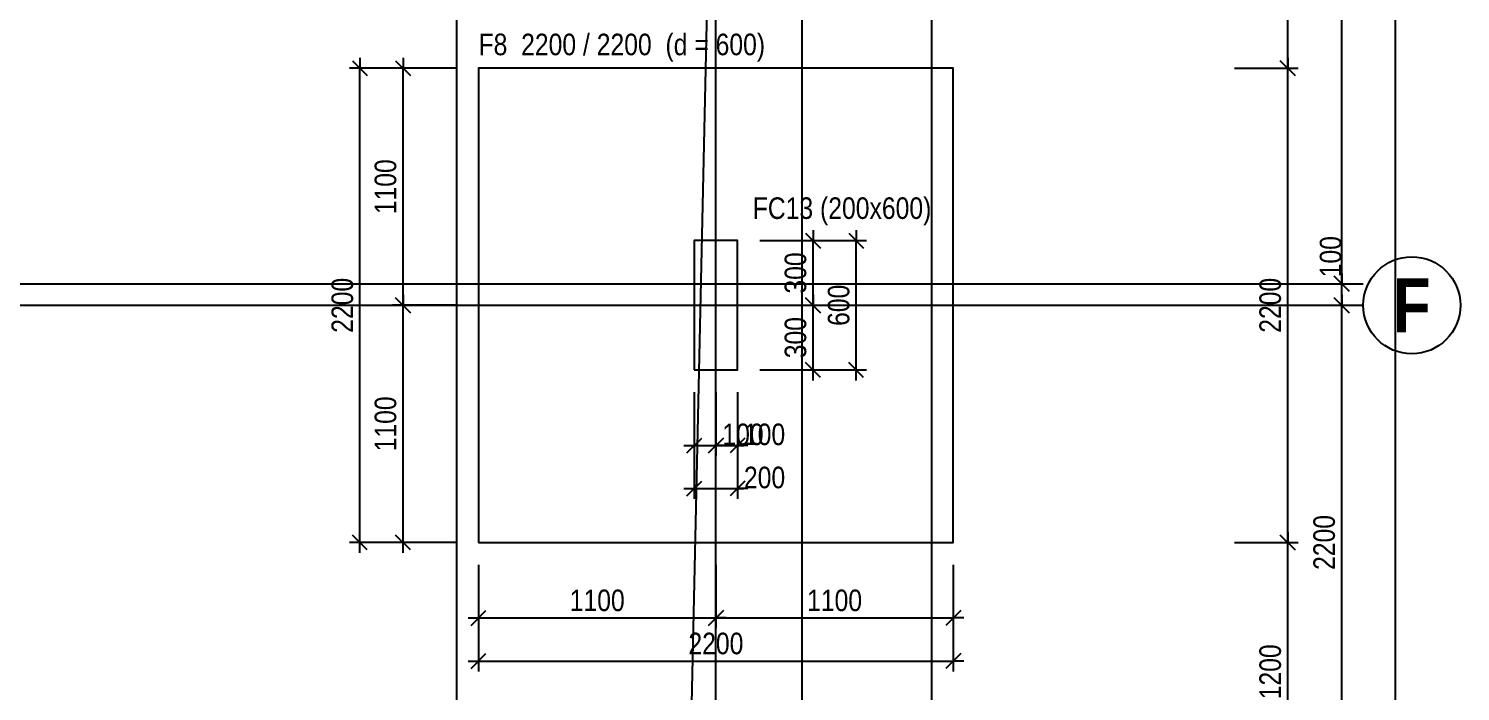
# Model space of a CAD drawing. Extents: x 0 to 206258, y -403073 to 0.
# Drawn here: x 26699 to 33334, y -28483 to -25409 of the extents above; entities that cross this region are included whole.
import ezdxf
from ezdxf.enums import TextEntityAlignment as Align
from ezdxf.lldxf.tags import DXFTag

# ---------------------------------------------------------------- set-up
doc = ezdxf.new("R2010")
doc.units = 0
doc.header["$LTSCALE"] = 1000
for name, color, linetype in [('Axis Circle(Dir 1)', 150, 'Continuous'), ('Axis Label(Dir 1)', 7, 'Continuous'), ('Axis Line(Dir 1)', 8, 'CENTER2'), ('Axis Line(Dir 2)', 150, 'CENTER2'), ('Column Line', 7, 'Continuous'), ('Dimension Line', 5, 'Continuous'), ('Footing Line', 6, 'Continuous')]:
    doc.layers.add(name, color=color, linetype=linetype)
for name, color, linetype, true_color in [('Column Label', 159, 'Continuous', 0x35424f), ('Footing Label', 94, 'Continuous', 0x008100), ('Ghost Axis Line', 254, 'Continuous', 0xbebebe)]:
    doc.layers.add(name, color=color, linetype=linetype, true_color=true_color)
doc.styles.add('Axis Label(Dir 1)', font='ARIALNB.TTF', dxfattribs={"height": 250})
doc.styles.add('Column Label', font='ARIALN.TTF', dxfattribs={"height": 100})
doc.styles.add('Dimension Text', font='ARIALN.TTF', dxfattribs={"height": 100})
doc.styles.add('Footing Label', font='ARIALN.TTF', dxfattribs={"height": 100})
tags = doc.linetypes.add('CENTER2', pattern=[1.125, 0.75, -0.125, 0.125, -0.125]).pattern_tags.tags
tags[10:11] = [DXFTag(74, 4), DXFTag(75, 0), DXFTag(340, '0'), DXFTag(46, 0.0), DXFTag(50, 0.0), DXFTag(44, 0.0), DXFTag(45, 0.0)]
tags[8:9] = [DXFTag(74, 4), DXFTag(75, 0), DXFTag(340, '0'), DXFTag(46, 0.0), DXFTag(50, 0.0), DXFTag(44, 0.0), DXFTag(45, 0.0)]
tags[6:7] = [DXFTag(74, 4), DXFTag(75, 0), DXFTag(340, '0'), DXFTag(46, 0.0), DXFTag(50, 0.0), DXFTag(44, 0.0), DXFTag(45, 0.0)]
tags[4:5] = [DXFTag(74, 4), DXFTag(75, 0), DXFTag(340, '0'), DXFTag(46, 0.0), DXFTag(50, 0.0), DXFTag(44, 0.0), DXFTag(45, 0.0)]
doc.dimstyles.get("Standard").update_dxf_attribs({"dimtxt": 100, "dimasz": 30, "dimexe": 48.3, "dimexo": 103.5, "dimgap": 30, "dimtad": 1, "dimtoh": 1, "dimdec": 1, "dimdsep": 46, "dimtxsty": 'Dimension Text', "dimblk": 'PCDIM_TICK', "dimcen": 0.09, "dimclrd": 5, "dimclre": 5, "dimclrt": 5, "dimadec": 1, "dimazin": 0, "dimtp": 1, "dimtm": 1, "dimtfac": 1, "dimtdec": 4, "dimtofl": 0, "dimtmove": 0, "dimatfit": 3, "dimfxl": 1, "dimtolj": 1, "dimtzin": 0, "dimarcsym": 0})

# ---------------------------------------------------------------- blocks, each defined once
blk = doc.blocks.new('PCDIM_TICK')
at = {"layer": 'Dimension Line', "color": 0, "transparency": 33554687}
for p, q in [((1.15, 1.15), (-1.15, -1.15)), ((1.61, 0), (0, 0))]:
    blk.add_line(p, q, dxfattribs=at)
blk = doc.blocks.new('*U62')
at = {"layer": 'Dimension Line', "color": 5, "true_color": 0x0000ff, "transparency": 16777216}
for p, q in [((29784.3, -27095.7), (29784.3, -27390.5)), ((29884.3, -27095.7), (29884.3, -27390.5)), ((29784.3, -27342.2), (29884.3, -27342.2)), ((29884.3, -27342.2), (29914.3, -27342.2))]:
    blk.add_line(p, q, dxfattribs=at)
at = {"layer": 'Dimension Line', "color": 5, "true_color": 0x0000ff, "transparency": 16777216, "xscale": 30, "yscale": 30, "rotation": 180.0000000000004}
blk.add_blockref('PCDIM_TICK', (29784.3, -27342.2), dxfattribs=at)
at = {"layer": 'Dimension Line', "color": 5, "true_color": 0x0000ff, "transparency": 16777216, "xscale": 30, "yscale": 30}
blk.add_blockref('PCDIM_TICK', (29884.3, -27342.2), dxfattribs=at)
at = {"layer": 'Dimension Line', "color": 5, "true_color": 0x0000ff, "transparency": 16777216, "insert": (29914.3, -27342.2), "char_height": 100, "width": 173.928, "attachment_point": 7, "style": 'Dimension Text'}
blk.add_mtext('100', dxfattribs=at)
blk = doc.blocks.new('*U63')
at = {"layer": 'Dimension Line', "color": 5, "true_color": 0x0000ff, "transparency": 16777216}
for p, q in [((29884.3, -27095.7), (29884.3, -27390.5)), ((29984.3, -27095.7), (29984.3, -27390.5)), ((29884.3, -27342.2), (29984.3, -27342.2)), ((29984.3, -27342.2), (30014.3, -27342.2))]:
    blk.add_line(p, q, dxfattribs=at)
at = {"layer": 'Dimension Line', "color": 5, "true_color": 0x0000ff, "transparency": 16777216, "xscale": 30, "yscale": 30, "rotation": 180.0000000000004}
blk.add_blockref('PCDIM_TICK', (29884.3, -27342.2), dxfattribs=at)
at = {"layer": 'Dimension Line', "color": 5, "true_color": 0x0000ff, "transparency": 16777216, "xscale": 30, "yscale": 30}
blk.add_blockref('PCDIM_TICK', (29984.3, -27342.2), dxfattribs=at)
at = {"layer": 'Dimension Line', "color": 5, "true_color": 0x0000ff, "transparency": 16777216, "insert": (30014.3, -27342.2), "char_height": 100, "width": 173.928, "attachment_point": 7, "style": 'Dimension Text'}
blk.add_mtext('100', dxfattribs=at)
blk = doc.blocks.new('*U64')
at = {"layer": 'Dimension Line', "color": 5, "true_color": 0x0000ff, "transparency": 16777216}
for p, q in [((29784.3, -27095.7), (29784.3, -27590.5)), ((29984.3, -27095.7), (29984.3, -27590.5)), ((29784.3, -27542.2), (29984.3, -27542.2)), ((29984.3, -27542.2), (30014.3, -27542.2))]:
    blk.add_line(p, q, dxfattribs=at)
at = {"layer": 'Dimension Line', "color": 5, "true_color": 0x0000ff, "transparency": 16777216, "xscale": 30, "yscale": 30, "rotation": 180.0000000000004}
blk.add_blockref('PCDIM_TICK', (29784.3, -27542.2), dxfattribs=at)
at = {"layer": 'Dimension Line', "color": 5, "true_color": 0x0000ff, "transparency": 16777216, "xscale": 30, "yscale": 30}
blk.add_blockref('PCDIM_TICK', (29984.3, -27542.2), dxfattribs=at)
at = {"layer": 'Dimension Line', "color": 5, "true_color": 0x0000ff, "transparency": 16777216, "insert": (30014.3, -27542.2), "char_height": 100, "width": 182.775, "attachment_point": 7, "style": 'Dimension Text'}
blk.add_mtext('200', dxfattribs=at)
blk = doc.blocks.new('*U65')
at = {"layer": 'Dimension Line', "color": 5, "true_color": 0x0000ff, "transparency": 16777216}
for p, q in [((30087.8, -26692.2), (30382.6, -26692.2)), ((30334.3, -26992.2), (30334.3, -26692.2)), ((30087.8, -26992.2), (30382.6, -26992.2))]:
    blk.add_line(p, q, dxfattribs=at)
at = {"layer": 'Dimension Line', "color": 5, "true_color": 0x0000ff, "transparency": 16777216, "xscale": 30, "yscale": 30}
for p, rotation in [((30334.3, -26692.2), 89.99999999999447), ((30334.3, -26992.2), 269.9999999999834)]:
    blk.add_blockref('PCDIM_TICK', p, dxfattribs=dict(at, rotation=rotation))
at = {"layer": 'Dimension Line', "color": 5, "true_color": 0x0000ff, "transparency": 16777216, "insert": (30304.3, -26842.2), "char_height": 100, "width": 181.501, "attachment_point": 8, "rotation": 90, "style": 'Dimension Text'}
blk.add_mtext('300', dxfattribs=at)
blk = doc.blocks.new('*U66')
at = {"layer": 'Dimension Line', "color": 5, "true_color": 0x0000ff, "transparency": 16777216}
for p, q in [((30087.8, -26392.2), (30382.6, -26392.2)), ((30334.3, -26692.2), (30334.3, -26392.2)), ((30087.8, -26692.2), (30382.6, -26692.2))]:
    blk.add_line(p, q, dxfattribs=at)
at = {"layer": 'Dimension Line', "color": 5, "true_color": 0x0000ff, "transparency": 16777216, "xscale": 30, "yscale": 30}
for p, rotation in [((30334.3, -26392.2), 89.99999999999447), ((30334.3, -26692.2), 269.9999999999834)]:
    blk.add_blockref('PCDIM_TICK', p, dxfattribs=dict(at, rotation=rotation))
at = {"layer": 'Dimension Line', "color": 5, "true_color": 0x0000ff, "transparency": 16777216, "insert": (30304.3, -26542.2), "char_height": 100, "width": 181.501, "attachment_point": 8, "rotation": 90, "style": 'Dimension Text'}
blk.add_mtext('300', dxfattribs=at)
blk = doc.blocks.new('*U67')
at = {"layer": 'Dimension Line', "color": 5, "true_color": 0x0000ff, "transparency": 16777216}
for p, q in [((30087.8, -26392.2), (30582.6, -26392.2)), ((30534.3, -26992.2), (30534.3, -26392.2)), ((30087.8, -26992.2), (30582.6, -26992.2))]:
    blk.add_line(p, q, dxfattribs=at)
at = {"layer": 'Dimension Line', "color": 5, "true_color": 0x0000ff, "transparency": 16777216, "xscale": 30, "yscale": 30}
for p, rotation in [((30534.3, -26392.2), 89.99999999999447), ((30534.3, -26992.2), 269.9999999999834)]:
    blk.add_blockref('PCDIM_TICK', p, dxfattribs=dict(at, rotation=rotation))
at = {"layer": 'Dimension Line', "color": 5, "true_color": 0x0000ff, "transparency": 16777216, "insert": (30504.3, -26692.2), "char_height": 100, "width": 181.97, "attachment_point": 8, "rotation": 90, "style": 'Dimension Text'}
blk.add_mtext('600', dxfattribs=at)
blk = doc.blocks.new('*U158')
at = {"layer": 'Dimension Line', "color": 5, "true_color": 0x0000ff, "transparency": 16777216}
for p, q in [((28784.3, -27895.7), (28784.3, -28190.5)), ((29884.3, -27895.7), (29884.3, -28190.5)), ((28784.3, -28142.2), (29884.3, -28142.2))]:
    blk.add_line(p, q, dxfattribs=at)
at = {"layer": 'Dimension Line', "color": 5, "true_color": 0x0000ff, "transparency": 16777216, "xscale": 30, "yscale": 30, "rotation": 180.0000000000004}
blk.add_blockref('PCDIM_TICK', (28784.3, -28142.2), dxfattribs=at)
at = {"layer": 'Dimension Line', "color": 5, "true_color": 0x0000ff, "transparency": 16777216, "xscale": 30, "yscale": 30}
blk.add_blockref('PCDIM_TICK', (29884.3, -28142.2), dxfattribs=at)
at = {"layer": 'Dimension Line', "color": 5, "true_color": 0x0000ff, "transparency": 16777216, "insert": (29334.3, -28112.2), "char_height": 100, "width": 238.405, "attachment_point": 8, "style": 'Dimension Text'}
blk.add_mtext('1100', dxfattribs=at)
blk = doc.blocks.new('*U159')
at = {"layer": 'Dimension Line', "color": 5, "true_color": 0x0000ff, "transparency": 16777216}
for p, q in [((29884.3, -27895.7), (29884.3, -28190.5)), ((30984.3, -27895.7), (30984.3, -28190.5)), ((29884.3, -28142.2), (30984.3, -28142.2))]:
    blk.add_line(p, q, dxfattribs=at)
at = {"layer": 'Dimension Line', "color": 5, "true_color": 0x0000ff, "transparency": 16777216, "xscale": 30, "yscale": 30, "rotation": 180.0000000000004}
blk.add_blockref('PCDIM_TICK', (29884.3, -28142.2), dxfattribs=at)
at = {"layer": 'Dimension Line', "color": 5, "true_color": 0x0000ff, "transparency": 16777216, "xscale": 30, "yscale": 30}
blk.add_blockref('PCDIM_TICK', (30984.3, -28142.2), dxfattribs=at)
at = {"layer": 'Dimension Line', "color": 5, "true_color": 0x0000ff, "transparency": 16777216, "insert": (30434.3, -28112.2), "char_height": 100, "width": 238.405, "attachment_point": 8, "style": 'Dimension Text'}
blk.add_mtext('1100', dxfattribs=at)
blk = doc.blocks.new('*U160')
at = {"layer": 'Dimension Line', "color": 5, "true_color": 0x0000ff, "transparency": 16777216}
for p, q in [((28784.3, -27895.7), (28784.3, -28390.5)), ((30984.3, -27895.7), (30984.3, -28390.5)), ((28784.3, -28342.2), (30984.3, -28342.2))]:
    blk.add_line(p, q, dxfattribs=at)
at = {"layer": 'Dimension Line', "color": 5, "true_color": 0x0000ff, "transparency": 16777216, "xscale": 30, "yscale": 30, "rotation": 180.0000000000004}
blk.add_blockref('PCDIM_TICK', (28784.3, -28342.2), dxfattribs=at)
at = {"layer": 'Dimension Line', "color": 5, "true_color": 0x0000ff, "transparency": 16777216, "xscale": 30, "yscale": 30}
blk.add_blockref('PCDIM_TICK', (30984.3, -28342.2), dxfattribs=at)
at = {"layer": 'Dimension Line', "color": 5, "true_color": 0x0000ff, "transparency": 16777216, "insert": (29884.3, -28312.2), "char_height": 100, "width": 247.252, "attachment_point": 8, "style": 'Dimension Text'}
blk.add_mtext('2200', dxfattribs=at)
blk = doc.blocks.new('*U161')
at = {"layer": 'Dimension Line', "color": 5, "true_color": 0x0000ff, "transparency": 16777216}
for p, q in [((28680.8, -26692.2), (28386, -26692.2)), ((28434.3, -27792.2), (28434.3, -26692.2)), ((28680.8, -27792.2), (28386, -27792.2))]:
    blk.add_line(p, q, dxfattribs=at)
at = {"layer": 'Dimension Line', "color": 5, "true_color": 0x0000ff, "transparency": 16777216, "xscale": 30, "yscale": 30}
for p, rotation in [((28434.3, -26692.2), 89.99999999999447), ((28434.3, -27792.2), 269.9999999999834)]:
    blk.add_blockref('PCDIM_TICK', p, dxfattribs=dict(at, rotation=rotation))
at = {"layer": 'Dimension Line', "color": 5, "true_color": 0x0000ff, "transparency": 16777216, "insert": (28404.3, -27242.2), "char_height": 100, "width": 238.405, "attachment_point": 8, "rotation": 90, "style": 'Dimension Text'}
blk.add_mtext('1100', dxfattribs=at)
blk = doc.blocks.new('*U162')
at = {"layer": 'Dimension Line', "color": 5, "true_color": 0x0000ff, "transparency": 16777216}
for p, q in [((28680.8, -25592.2), (28386, -25592.2)), ((28434.3, -26692.2), (28434.3, -25592.2)), ((28680.8, -26692.2), (28386, -26692.2))]:
    blk.add_line(p, q, dxfattribs=at)
at = {"layer": 'Dimension Line', "color": 5, "true_color": 0x0000ff, "transparency": 16777216, "xscale": 30, "yscale": 30}
for p, rotation in [((28434.3, -25592.2), 89.99999999999447), ((28434.3, -26692.2), 269.9999999999834)]:
    blk.add_blockref('PCDIM_TICK', p, dxfattribs=dict(at, rotation=rotation))
at = {"layer": 'Dimension Line', "color": 5, "true_color": 0x0000ff, "transparency": 16777216, "insert": (28404.3, -26142.2), "char_height": 100, "width": 238.405, "attachment_point": 8, "rotation": 90, "style": 'Dimension Text'}
blk.add_mtext('1100', dxfattribs=at)
blk = doc.blocks.new('*U163')
at = {"layer": 'Dimension Line', "color": 5, "true_color": 0x0000ff, "transparency": 16777216}
for p, q in [((28680.8, -25592.2), (28186, -25592.2)), ((28234.3, -27792.2), (28234.3, -25592.2)), ((28680.8, -27792.2), (28186, -27792.2))]:
    blk.add_line(p, q, dxfattribs=at)
at = {"layer": 'Dimension Line', "color": 5, "true_color": 0x0000ff, "transparency": 16777216, "xscale": 30, "yscale": 30}
for p, rotation in [((28234.3, -25592.2), 89.99999999999447), ((28234.3, -27792.2), 269.9999999999834)]:
    blk.add_blockref('PCDIM_TICK', p, dxfattribs=dict(at, rotation=rotation))
at = {"layer": 'Dimension Line', "color": 5, "true_color": 0x0000ff, "transparency": 16777216, "insert": (28204.3, -26692.2), "char_height": 100, "width": 247.252, "attachment_point": 8, "rotation": 90, "style": 'Dimension Text'}
blk.add_mtext('2200', dxfattribs=at)
blk = doc.blocks.new('*U319')
at = {"layer": 'Dimension Line', "color": 5, "true_color": 0x0000ff, "transparency": 16777216}
for p, q in [((32287.8, -27792.2), (32582.6, -27792.2)), ((32534.3, -28992.2), (32534.3, -27792.2)), ((32287.8, -28992.2), (32582.6, -28992.2))]:
    blk.add_line(p, q, dxfattribs=at)
at = {"layer": 'Dimension Line', "color": 5, "true_color": 0x0000ff, "transparency": 16777216, "xscale": 30, "yscale": 30}
for p, rotation in [((32534.3, -27792.2), 89.99999999999447), ((32534.3, -28992.2), 269.9999999999834)]:
    blk.add_blockref('PCDIM_TICK', p, dxfattribs=dict(at, rotation=rotation))
at = {"layer": 'Dimension Line', "color": 5, "true_color": 0x0000ff, "transparency": 16777216, "insert": (32504.3, -28392.2), "char_height": 100, "width": 238.405, "attachment_point": 8, "rotation": 90, "style": 'Dimension Text'}
blk.add_mtext('1200', dxfattribs=at)
blk = doc.blocks.new('*U320')
at = {"layer": 'Dimension Line', "color": 5, "true_color": 0x0000ff, "transparency": 16777216}
for p, q in [((32287.8, -25592.2), (32582.6, -25592.2)), ((32534.3, -27792.2), (32534.3, -25592.2)), ((32287.8, -27792.2), (32582.6, -27792.2))]:
    blk.add_line(p, q, dxfattribs=at)
at = {"layer": 'Dimension Line', "color": 5, "true_color": 0x0000ff, "transparency": 16777216, "xscale": 30, "yscale": 30}
for p, rotation in [((32534.3, -25592.2), 89.99999999999447), ((32534.3, -27792.2), 269.9999999999834)]:
    blk.add_blockref('PCDIM_TICK', p, dxfattribs=dict(at, rotation=rotation))
at = {"layer": 'Dimension Line', "color": 5, "true_color": 0x0000ff, "transparency": 16777216, "insert": (32504.3, -26692.2), "char_height": 100, "width": 247.252, "attachment_point": 8, "rotation": 90, "style": 'Dimension Text'}
blk.add_mtext('2200', dxfattribs=at)
blk = doc.blocks.new('*U321')
at = {"layer": 'Dimension Line', "color": 5, "true_color": 0x0000ff, "transparency": 16777216}
for p, q in [((32287.8, -24792.2), (32582.6, -24792.2)), ((32534.3, -25592.2), (32534.3, -24792.2)), ((32287.8, -25592.2), (32582.6, -25592.2))]:
    blk.add_line(p, q, dxfattribs=at)
at = {"layer": 'Dimension Line', "color": 5, "true_color": 0x0000ff, "transparency": 16777216, "xscale": 30, "yscale": 30}
for p, rotation in [((32534.3, -24792.2), 89.99999999999447), ((32534.3, -25592.2), 269.9999999999834)]:
    blk.add_blockref('PCDIM_TICK', p, dxfattribs=dict(at, rotation=rotation))
at = {"layer": 'Dimension Line', "color": 5, "true_color": 0x0000ff, "transparency": 16777216, "insert": (32504.3, -25192.2), "char_height": 100, "width": 181.501, "attachment_point": 8, "rotation": 90, "style": 'Dimension Text'}
blk.add_mtext('800', dxfattribs=at)
blk = doc.blocks.new('*U333')
at = {"layer": 'Dimension Line', "color": 5, "true_color": 0x0000ff, "transparency": 16777216}
for p, q in [((32287.8, -26692.2), (32832.6, -26692.2)), ((32784.3, -28892.2), (32784.3, -26692.2)), ((32287.8, -28892.2), (32832.6, -28892.2))]:
    blk.add_line(p, q, dxfattribs=at)
at = {"layer": 'Dimension Line', "color": 5, "true_color": 0x0000ff, "transparency": 16777216, "xscale": 30, "yscale": 30}
for p, rotation in [((32784.3, -26692.2), 89.99999999999447), ((32784.3, -28892.2), 269.9999999999834)]:
    blk.add_blockref('PCDIM_TICK', p, dxfattribs=dict(at, rotation=rotation))
at = {"layer": 'Dimension Line', "color": 5, "true_color": 0x0000ff, "transparency": 16777216, "insert": (32754.3, -27792.2), "char_height": 100, "width": 247.252, "attachment_point": 8, "rotation": 90, "style": 'Dimension Text'}
blk.add_mtext('2200', dxfattribs=at)
blk = doc.blocks.new('*U334')
at = {"layer": 'Dimension Line', "color": 5, "true_color": 0x0000ff, "transparency": 16777216}
for p, q in [((32287.8, -26592.2), (32832.6, -26592.2)), ((32784.3, -26592.2), (32784.3, -26562.2)), ((32784.3, -26692.2), (32784.3, -26592.2)), ((32287.8, -26692.2), (32832.6, -26692.2))]:
    blk.add_line(p, q, dxfattribs=at)
at = {"layer": 'Dimension Line', "color": 5, "true_color": 0x0000ff, "transparency": 16777216, "xscale": 30, "yscale": 30}
for p, rotation in [((32784.3, -26592.2), 89.99999999999447), ((32784.3, -26692.2), 269.9999999999834)]:
    blk.add_blockref('PCDIM_TICK', p, dxfattribs=dict(at, rotation=rotation))
at = {"layer": 'Dimension Line', "color": 5, "true_color": 0x0000ff, "transparency": 16777216, "insert": (32784.3, -26562.2), "char_height": 100, "width": 173.928, "attachment_point": 7, "rotation": 90, "style": 'Dimension Text'}
blk.add_mtext('100', dxfattribs=at)
blk = doc.blocks.new('*U335')
at = {"layer": 'Dimension Line', "color": 5, "true_color": 0x0000ff, "transparency": 16777216}
for p, q in [((32287.8, -23492.2), (32832.6, -23492.2)), ((32784.3, -26592.2), (32784.3, -23492.2)), ((32287.8, -26592.2), (32832.6, -26592.2))]:
    blk.add_line(p, q, dxfattribs=at)
at = {"layer": 'Dimension Line', "color": 5, "true_color": 0x0000ff, "transparency": 16777216, "xscale": 30, "yscale": 30}
for p, rotation in [((32784.3, -23492.2), 89.99999999999447), ((32784.3, -26592.2), 269.9999999999834)]:
    blk.add_blockref('PCDIM_TICK', p, dxfattribs=dict(at, rotation=rotation))
at = {"layer": 'Dimension Line', "color": 5, "true_color": 0x0000ff, "transparency": 16777216, "insert": (32754.3, -25042.2), "char_height": 100, "width": 245.979, "attachment_point": 8, "rotation": 90, "style": 'Dimension Text'}
blk.add_mtext('3100', dxfattribs=at)
blk = doc.blocks.new('*U342')
at = {"layer": 'Dimension Line', "color": 5, "true_color": 0x0000ff, "transparency": 16777216}
for p, q in [((32287.8, -15192.2), (33082.6, -15192.2)), ((33034.3, -34192.2), (33034.3, -15192.2)), ((32287.8, -34192.2), (33082.6, -34192.2))]:
    blk.add_line(p, q, dxfattribs=at)
at = {"layer": 'Dimension Line', "color": 5, "true_color": 0x0000ff, "transparency": 16777216, "xscale": 30, "yscale": 30}
for p, rotation in [((33034.3, -15192.2), 89.99999999999447), ((33034.3, -34192.2), 269.9999999999834)]:
    blk.add_blockref('PCDIM_TICK', p, dxfattribs=dict(at, rotation=rotation))
at = {"layer": 'Dimension Line', "color": 5, "true_color": 0x0000ff, "transparency": 16777216, "insert": (33004.3, -24692.2), "char_height": 100, "width": 302.882, "attachment_point": 8, "rotation": 90, "style": 'Dimension Text'}
blk.add_mtext('19000', dxfattribs=at)

msp = doc.modelspace()

# ---------------------------------------------------------------- linework, layer by layer
at = {"layer": 'Axis Circle(Dir 1)', "transparency": 33554687}
msp.add_circle((33109.29, -26692.207), 225, dxfattribs=at)
at = {"layer": 'Axis Line(Dir 1)', "transparency": 33554687}
msp.add_lwpolyline([(15084.29, -26692.207), (32884.29, -26692.207)], dxfattribs=at)
at = {"layer": 'Axis Line(Dir 2)', "transparency": 33554687}
for points in [[(28684.29, -38092.207), (28684.29, -14292.207)], [(29884.29, -38092.207), (29884.29, -14292.207)], [(30284.29, -38092.207), (30284.29, -14292.207)], [(30884.29, -38092.207), (30884.29, -14292.207)]]:
    msp.add_lwpolyline(points, dxfattribs=at)
at = {"layer": 'Column Line', "transparency": 33554687}
msp.add_lwpolyline([(29784.29, -26992.207), (29984.29, -26992.207), (29984.29, -26392.207), (29784.29, -26392.207)], close=True, dxfattribs=at)
at = {"layer": 'Footing Line', "transparency": 33554687}
msp.add_lwpolyline([(28784.29, -27792.207), (30984.29, -27792.207), (30984.29, -25592.207), (28784.29, -25592.207), (28784.29, -27792.207)], close=True, dxfattribs=at)
at = {"layer": 'Ghost Axis Line', "transparency": 33554687}
for points in [[(29734.29, -30292.207), (29884.29, -23492.207)], [(15084.29, -26592.207), (32884.29, -26592.207)]]:
    msp.add_lwpolyline(points, dxfattribs=at)

# ---------------------------------------------------------------- texts
at = {"layer": 'Axis Label(Dir 1)', "transparency": 33554687, "style": 'Axis Label(Dir 1)'}
msp.add_text('F', height=250, dxfattribs=at).set_placement((33109.29, -26692.207), align=Align.MIDDLE_CENTER)
at = {"layer": 'Column Label', "transparency": 33554687, "style": 'Column Label'}
msp.add_text('FC13 (200x600)', height=100, dxfattribs=at).set_placement((30055.001, -26321.496), align=Align.BOTTOM_LEFT)
at = {"layer": 'Footing Label', "transparency": 33554687, "style": 'Footing Label'}
msp.add_text('F8  2200 / 2200  (d = 600)', height=100, dxfattribs=at).set_placement((28784.29, -25562.207), align=Align.BOTTOM_LEFT)

# ---------------------------------------------------------------- dimensions: what is measured, and where the dimension line sits
at = {"layer": 'Dimension Line', "transparency": 33554687}
for base, p1, p2, picture, middle in [((33034.29, -24692.207), (32184.29, -34192.207), (32184.29, -15192.207), '*U342', (33034.29, -24692.207)), ((32784.29, -25042.207), (32184.29, -26592.207), (32184.29, -23492.207), '*U335', (32784.29, -25042.207)), ((32534.29, -25192.207), (32184.29, -25592.207), (32184.29, -24792.207), '*U321', (32534.29, -25192.207)), ((32534.29, -26692.207), (32184.29, -27792.207), (32184.29, -25592.207), '*U320', (32534.29, -26692.207)), ((32784.29, -26642.207), (32184.29, -26692.207), (32184.29, -26592.207), '*U334', (32784.29, -26642.207)), ((32784.29, -27792.207), (32184.29, -28892.207), (32184.29, -26692.207), '*U333', (32784.29, -27792.207)), ((32534.29, -28392.207), (32184.29, -28992.207), (32184.29, -27792.207), '*U319', (32534.29, -28392.207))]:
    dim = msp.add_linear_dim(base=base, p1=p1, p2=p2, angle=90, dimstyle='Standard', override={"dimscale": 1, "dimtxt": 100, "dimasz": 30, "dimexe": 48.3, "dimexo": 103.5, "dimgap": 30, "dimtad": 1, "dimtih": 0, "dimdec": 1, "dimlfac": 1, "dimzin": 8, "dimlunit": 2, "dimpost": '', "dimtxsty": 'Dimension Text', "dimblk": 'PCDIM_TICK', "dimse1": 0, "dimse2": 0, "dimsd2": 0, "dimclrd": 5, "dimclre": 5, "dimclrt": 5, "dimaunit": 0, "dimadec": 1, "dimazin": 0, "dimtol": 0, "dimtp": 1, "dimtm": 1, "dimtmove": 0}, dxfattribs=at)
    dim.commit()
    dim.dimension.update_dxf_attribs({"geometry": picture, "text_midpoint": middle})
for p1, p2, distance, picture, middle in [((28784.29, -27792.207), (28784.29, -25592.207), 550, '*U163', (28234.29, -26692.207)), ((28784.29, -26692.207), (28784.29, -25592.207), 350, '*U162', (28434.29, -26142.207)), ((29984.29, -26692.207), (29984.29, -26392.207), -350, '*U66', (30334.29, -26542.207)), ((29984.29, -26992.207), (29984.29, -26392.207), -550, '*U67', (30534.29, -26692.207)), ((28784.29, -27792.207), (28784.29, -26692.207), 350, '*U161', (28434.29, -27242.207)), ((29984.29, -26992.207), (29984.29, -26692.207), -350, '*U65', (30334.29, -26842.207)), ((29784.29, -26992.207), (29884.29, -26992.207), -350, '*U62', (29834.29, -27342.207)), ((29784.29, -26992.207), (29984.29, -26992.207), -550, '*U64', (29884.29, -27542.207)), ((29884.29, -26992.207), (29984.29, -26992.207), -350, '*U63', (29934.29, -27342.207)), ((28784.29, -27792.207), (29884.29, -27792.207), -350, '*U158', (29334.29, -28142.207)), ((28784.29, -27792.207), (30984.29, -27792.207), -550, '*U160', (29884.29, -28342.207)), ((29884.29, -27792.207), (30984.29, -27792.207), -350, '*U159', (30434.29, -28142.207))]:
    dim = msp.add_aligned_dim(p1=p1, p2=p2, distance=distance, dimstyle='Standard', override={"dimscale": 1, "dimtxt": 100, "dimasz": 30, "dimexe": 48.3, "dimexo": 103.5, "dimgap": 30, "dimtad": 1, "dimtih": 0, "dimdec": 1, "dimlfac": 1, "dimzin": 8, "dimlunit": 2, "dimpost": '', "dimtxsty": 'Dimension Text', "dimblk": 'PCDIM_TICK', "dimse1": 0, "dimse2": 0, "dimsd2": 0, "dimclrd": 5, "dimclre": 5, "dimclrt": 5, "dimaunit": 0, "dimadec": 1, "dimazin": 0, "dimtol": 0, "dimtp": 1, "dimtm": 1, "dimtmove": 0}, dxfattribs=at)
    dim.commit()
    dim.dimension.update_dxf_attribs({"geometry": picture, "text_midpoint": middle})

doc.saveas('drawing.dxf')
